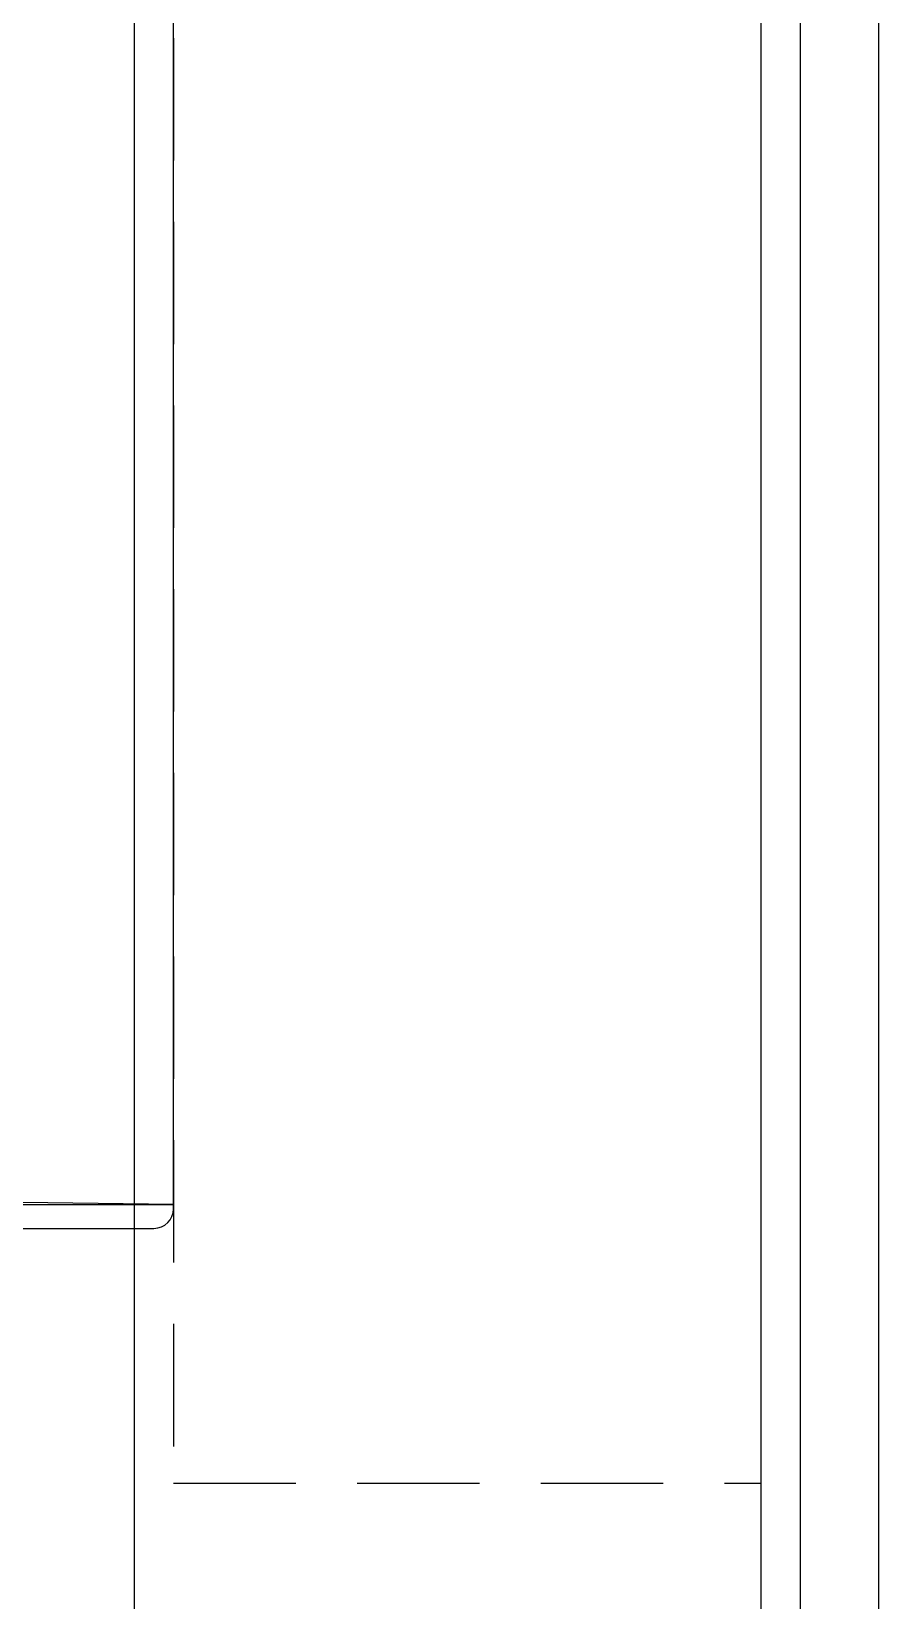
# Model space of a CAD drawing. Header units: millimetres. Extents: x -33000 to 294000, y 0 to 42408.
# Drawn here: x 136942 to 137158.3, y 14024.6 to 14425.1 of the extents above; entities that cross this region are included whole.
import ezdxf

# ---------------------------------------------------------------- set-up
doc = ezdxf.new("R2010")
doc.units = ezdxf.units.MM
doc.header["$LTSCALE"] = 50
doc.linetypes.add('( Hidden )', pattern=[0.375, 0.25, -0.125])
doc.layers.add('arch', color=8, linetype='Continuous')

msp = doc.modelspace()

# ---------------------------------------------------------------- linework, layer by layer
at = {"layer": 'arch'}
for p, q in [((137158.27, 14734.6), (137158.27, 13324.6)), ((137138.27, 14714.6), (137138.27, 13344.6)), ((136968.27, 14704.6), (136968.27, 13354.6)), ((137128.27, 13354.6), (137128.27, 14704.6))]:
    msp.add_line(p, q, dxfattribs=at)
at = {"layer": 'arch', "linetype": '( Hidden )', "ltscale": 2.5}
for p, q in [((136978.27, 14704.6), (136978.27, 14054.6)), ((136978.27, 14054.6), (137128.27, 14054.6))]:
    msp.add_line(p, q, dxfattribs=at)
at = {"layer": 'arch', "linetype": 'Continuous'}
for p, q in [((136978.27, 14125.79), (136978.27, 14633.42)), ((136978.27, 14125.6), (136581.17, 14125.6)), ((136848.27, 14127.44), (136978.27, 14125.79)), ((136978.27, 14125.79), (136978.27, 14125.6)), ((136579.14, 14119.6), (136973.27, 14119.6))]:
    msp.add_line(p, q, dxfattribs=at)
msp.add_arc((136973.27, 14124.6), 5, 270, 0, dxfattribs=at)
msp.add_open_spline([(136978.27, 14124.13), (136978.27, 14125.6)], degree=1, dxfattribs=at)

doc.saveas('drawing.dxf')
